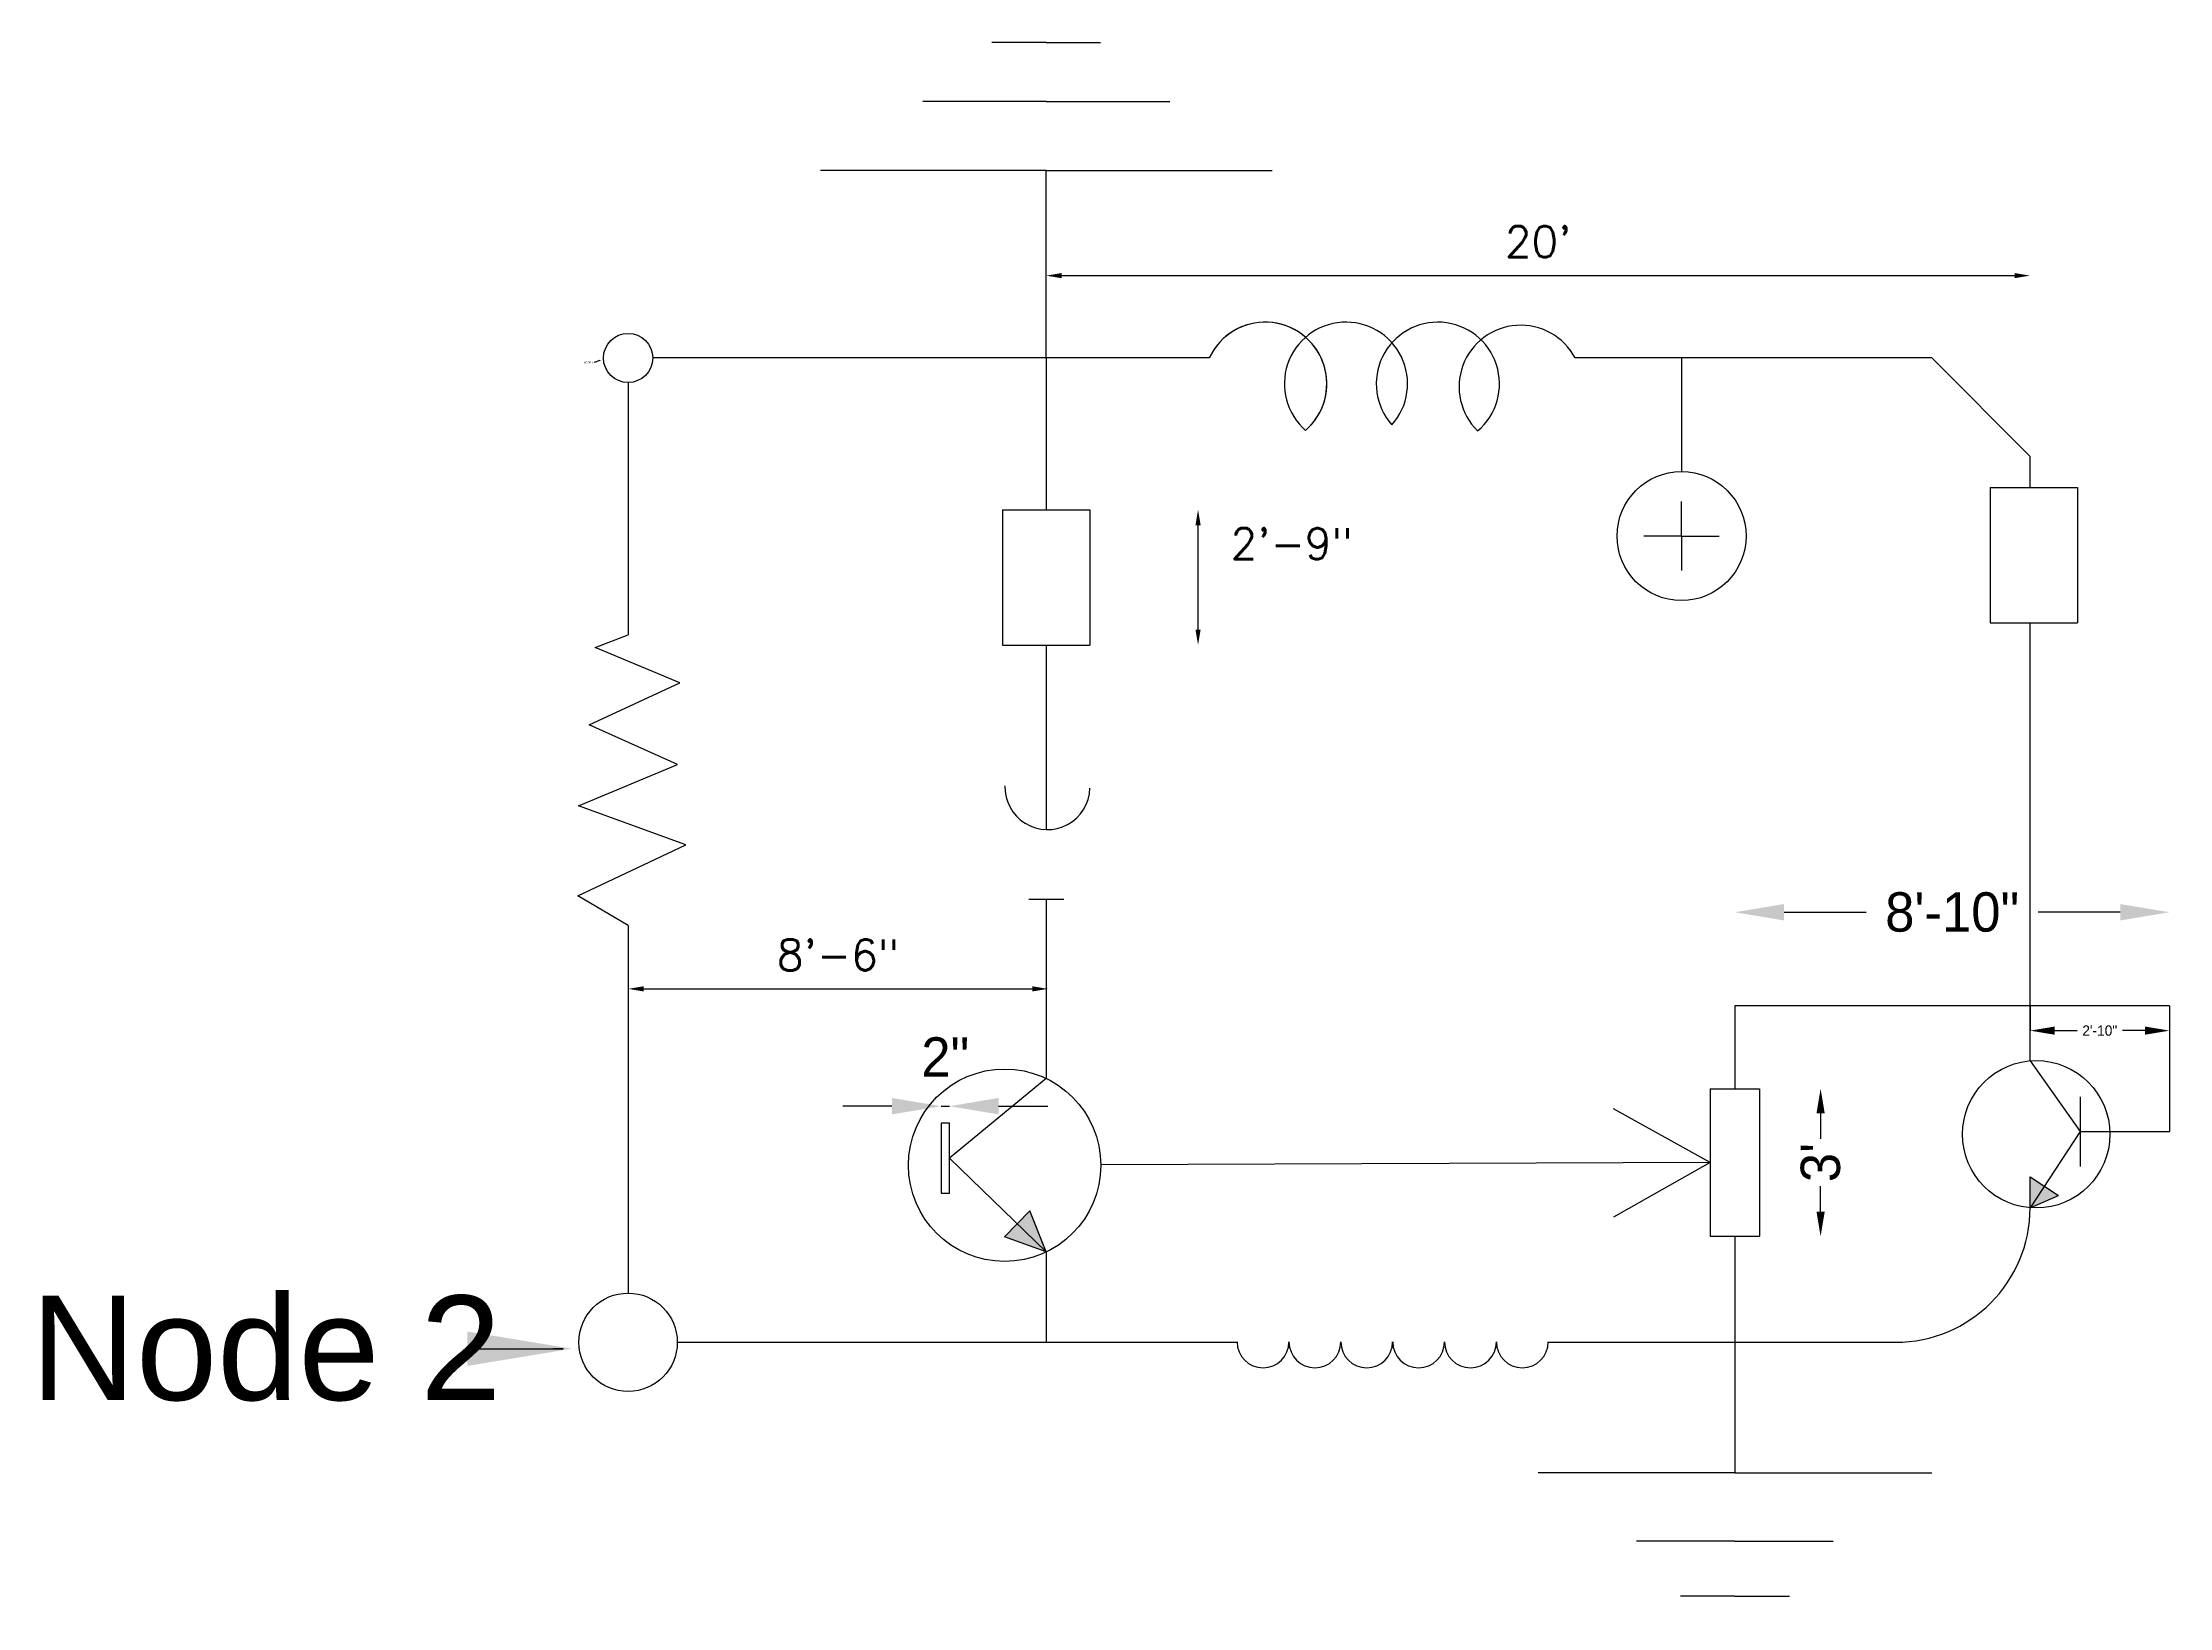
# Model space of a CAD drawing. Header units: inches. Extents: x 361 to 880, y 231 to 612.
import ezdxf
from ezdxf import colors
from ezdxf.entities.mleader import LeaderData, LeaderLine
from ezdxf.math import Vec2, Vec3

# ---------------------------------------------------------------- set-up
doc = ezdxf.new("R2010")
doc.units = ezdxf.units.IN
doc.header["$LTSCALE"] = 0.019685
doc.header["$MEASUREMENT"] = 0
doc.styles.add('Annotative', font='arial.ttf')
doc.styles.add('RomanS', font='romans.shx')
doc.dimstyles.new('1-5', dxfattribs={"dimscale": 5, "dimtxt": 0.086614, "dimasz": 0.03937, "dimexe": 0.03937, "dimexo": 0.11811, "dimgap": 0.027559, "dimtad": 1, "dimtoh": 1, "dimdec": 0, "dimzin": 12, "dimdsep": 46, "dimlunit": 4, "dimtxsty": 'Standard', "dimblk": 'OBLIQUE', "dimcen": 0.07874, "dimdle": 0.03937, "dimadec": 1, "dimazin": 0, "dimtfac": 1, "dimtdec": 0, "dimtmove": 2, "dimatfit": 0, "dimldrblk": 'DOT', "dimfxl": 0.03937, "dimtolj": 1, "dimtzin": 0, "dimarcsym": 0})
doc.dimstyles.new('Annotative', dxfattribs={"dimscale": 0, "dimtxt": 0.07874, "dimasz": 0.03937, "dimexe": 0.03937, "dimexo": 0.03937, "dimgap": 0.03937, "dimtad": 1, "dimtoh": 1, "dimdec": 0, "dimzin": 0, "dimdsep": 46, "dimlunit": 3, "dimtxsty": 'RomanS', "dimblk": 'OBLIQUE', "dimcen": 0.07874, "dimdle": 0.03937, "dimadec": 0, "dimazin": 0, "dimtfac": 1, "dimtdec": 0, "dimtofl": 0, "dimtmove": 0, "dimatfit": 2, "dimldrblk": 'DOT', "dimfxl": 0.03937, "dimtolj": 1, "dimtzin": 0, "dimarcsym": 0})

# ---------------------------------------------------------------- blocks, each defined once
blk = doc.blocks.new('*D7')
at = {"color": 0, "lineweight": -2, "transparency": 16777216}
for p, q in [((786.28, 400.37), (806.28, 400.37)), ((868.28, 400.37), (848.28, 400.37))]:
    blk.add_line(p, q, dxfattribs=at)
at = {"color": 0, "transparency": 16777216}
for points in [[(786.28, 402.37), (786.28, 398.37), (774.28, 400.37)], [(868.28, 402.37), (868.28, 398.37), (880.28, 400.37)]]:
    blk.add_solid(points, dxfattribs=at)
at = {"layer": 'DefPoints', "color": 0, "transparency": 16777216}
for p in [(880.28, 400.37), (774.28, 377.51), (880.28, 377.51)]:
    blk.add_point(p, dxfattribs=at)
at = {"color": 0, "transparency": 16777216, "insert": (827.28, 400.37), "char_height": 9.6, "attachment_point": 5}
blk.add_mtext('\\A1;8\'-10"', dxfattribs=at)
blk = doc.blocks.new('_Dot')
at = {"color": 0, "linetype": 'ByBlock', "lineweight": -2}
blk.add_line((-0.5, 0), (-1, 0), dxfattribs=at)
at = {"color": 0, "linetype": 'ByBlock', "const_width": 0.5}
blk.add_lwpolyline([(-0.25, 0, 1), (0.25, 0, 1)], format="xyb", close=True, dxfattribs=at)
blk = doc.blocks.new('*D8')
at = {"color": 0, "lineweight": -2, "transparency": 16777216}
for p, q in [((568.65, 353.08), (556.65, 353.08)), ((580.65, 353.08), (582.65, 353.08)), ((594.65, 353.08), (606.65, 353.08))]:
    blk.add_line(p, q, dxfattribs=at)
at = {"color": 0, "transparency": 16777216}
for points in [[(568.65, 355.08), (568.65, 351.08), (580.65, 353.08)], [(594.65, 355.08), (594.65, 351.08), (582.65, 353.08)]]:
    blk.add_solid(points, dxfattribs=at)
at = {"layer": 'DefPoints', "color": 0, "transparency": 16777216}
for p in [(582.65, 353.08), (580.65, 348.91), (582.65, 348.91)]:
    blk.add_point(p, dxfattribs=at)
at = {"color": 0, "transparency": 16777216, "insert": (581.65, 365.08), "char_height": 9.6, "attachment_point": 5}
blk.add_mtext('\\A1;2"', dxfattribs=at)
blk = doc.blocks.new('*D9')
at = {"color": 0, "lineweight": -2, "ltscale": 0.5, "transparency": 16777216}
for p, q in [((846.28, 377.45), (846.28, 371.48)), ((880.28, 377.45), (880.28, 371.48)), ((852.28, 371.5), (857.77, 371.5)), ((874.28, 371.5), (868.8, 371.5))]:
    blk.add_line(p, q, dxfattribs=at)
at = {"color": 0, "ltscale": 0.5, "transparency": 16777216}
for points in [[(852.28, 372.5), (852.28, 370.5), (846.28, 371.5)], [(874.28, 372.5), (874.28, 370.5), (880.28, 371.5)]]:
    blk.add_solid(points, dxfattribs=at)
at = {"layer": 'DefPoints', "color": 0, "ltscale": 0.5, "transparency": 16777216}
for p in [(846.28, 377.51), (880.28, 377.51), (880.28, 371.5)]:
    blk.add_point(p, dxfattribs=at)
at = {"color": 0, "ltscale": 0.5, "transparency": 16777216, "insert": (863.28, 371.5), "char_height": 2.5, "attachment_point": 5}
blk.add_mtext('\\A1;2\'-10"', dxfattribs=at)
blk = doc.blocks.new('*D10')
at = {"color": 0, "lineweight": -2, "transparency": 16777216}
for p, q in [((795.19, 351.35), (795.19, 345.15)), ((795.19, 327.35), (795.19, 333.55))]:
    blk.add_line(p, q, dxfattribs=at)
at = {"color": 0, "transparency": 16777216}
for points in [[(794.19, 351.35), (796.19, 351.35), (795.19, 357.35)], [(794.19, 327.35), (796.19, 327.35), (795.19, 321.35)]]:
    blk.add_solid(points, dxfattribs=at)
at = {"layer": 'DefPoints', "color": 0, "transparency": 16777216}
for p in [(780.28, 357.35), (780.28, 321.35), (795.19, 321.35)]:
    blk.add_point(p, dxfattribs=at)
at = {"color": 0, "transparency": 16777216, "insert": (795.19, 339.35), "char_height": 9.6, "attachment_point": 5, "rotation": 90}
blk.add_mtext("\\A1;3'", dxfattribs=at)
blk = doc.blocks.new('*D11')
at = {"color": 0, "lineweight": -2, "transparency": 16777216}
blk.add_line((643.32, 469.3), (643.32, 494.74), dxfattribs=at)
at = {"color": 0, "transparency": 16777216}
for points in [[(642.69, 494.74), (643.95, 494.74), (643.32, 498.52)], [(642.69, 469.3), (643.95, 469.3), (643.32, 465.52)]]:
    blk.add_solid(points, dxfattribs=at)
at = {"layer": 'DefPoints', "color": 0, "transparency": 16777216}
for p in [(616.91, 498.52), (616.91, 465.52), (643.32, 465.52)]:
    blk.add_point(p, dxfattribs=at)
at = {"color": 0, "transparency": 16777216, "insert": (666.17, 490.24), "char_height": 7.559, "attachment_point": 5, "style": 'RomanS'}
blk.add_mtext('\\A1;2\'-9"', dxfattribs=at)
blk = doc.blocks.new('*D12')
at = {"color": 0, "lineweight": -2, "transparency": 16777216}
blk.add_line((508.06, 381.69), (602.87, 381.69), dxfattribs=at)
at = {"color": 0, "transparency": 16777216}
for points in [[(508.06, 382.32), (508.06, 381.06), (504.28, 381.69)], [(602.87, 382.32), (602.87, 381.06), (606.65, 381.69)]]:
    blk.add_solid(points, dxfattribs=at)
at = {"layer": 'DefPoints', "color": 0, "transparency": 16777216}
for p in [(606.65, 381.69), (606.65, 353.08), (504.28, 352.34)]:
    blk.add_point(p, dxfattribs=at)
at = {"color": 0, "transparency": 16777216, "insert": (555.47, 389.97), "char_height": 7.559, "attachment_point": 5, "style": 'RomanS'}
blk.add_mtext('\\A1;8\'-6"', dxfattribs=at)
blk = doc.blocks.new('*D13')
at = {"color": 0, "lineweight": -2, "transparency": 16777216}
blk.add_line((610.06, 555.59), (842.5, 555.59), dxfattribs=at)
at = {"color": 0, "transparency": 16777216}
for points in [[(610.06, 556.22), (610.06, 554.96), (606.28, 555.59)], [(842.5, 556.22), (842.5, 554.96), (846.28, 555.59)]]:
    blk.add_solid(points, dxfattribs=at)
at = {"layer": 'DefPoints', "color": 0, "transparency": 16777216}
for p in [(846.28, 555.59), (846.28, 470.96), (606.28, 443.02)]:
    blk.add_point(p, dxfattribs=at)
at = {"color": 0, "transparency": 16777216, "insert": (726.28, 563.87), "char_height": 7.559, "attachment_point": 5, "style": 'RomanS'}
blk.add_mtext("\\A1;20'", dxfattribs=at)

msp = doc.modelspace()

# ---------------------------------------------------------------- hatches: boundary and pattern name
h = msp.add_hatch(color=256)
h.dxf.hatch_style = 1
h.paths.add_polyline_path([(849.76, 333.6), (846.28, 335.89), (846.28, 328.32)])
h.paths.add_polyline_path([(853.23, 331.31), (849.76, 333.6), (846.28, 328.32)])
h = msp.add_hatch(color=7)
h.dxf.hatch_style = 1
h.paths.add_polyline_path([(602.26, 327.55), (599.2, 324.39), (606.28, 317.53)])
h.paths.add_polyline_path([(599.2, 324.39), (596.13, 321.23), (606.28, 317.53)])

# ---------------------------------------------------------------- linework, layer by layer
for p, q in [((606.28, 612.42), (593.01, 612.42)), ((606.28, 612.42), (619.55, 612.42)), ((606.28, 598.06), (576.14, 598.06)), ((606.28, 598.06), (636.43, 598.06)), ((606.28, 581.23), (551.2, 581.23)), ((606.28, 535.51), (606.28, 581.23)), ((606.28, 581.23), (606.28, 581.23)), ((606.28, 581.23), (606.28, 581.23)), ((606.28, 581.23), (606.28, 581.23)), ((606.28, 581.23), (661.37, 581.23)), ((606.28, 581.23), (661.37, 581.23)), ((606.28, 581.23), (661.37, 581.23)), ((606.28, 535.51), (510.28, 535.51)), ((606.28, 535.51), (606.28, 498.52)), ((646.04, 535.51), (606.28, 535.51)), ((822.28, 535.51), (735.3, 535.51)), ((761.26, 535.51), (761.26, 507.82)), ((822.28, 535.51), (846.28, 511.51)), ((504.28, 529.51), (504.28, 467.97)), ((846.28, 503.96), (846.28, 511.51)), ((836.55, 503.96), (857.81, 503.96)), ((836.55, 503.96), (836.55, 470.96)), ((857.81, 503.96), (857.81, 470.96)), ((595.65, 498.52), (616.91, 498.52)), ((595.65, 498.52), (595.65, 465.52)), ((616.91, 498.52), (616.91, 465.52)), ((761.26, 492.09), (761.26, 500.48)), ((761.26, 492.09), (761.26, 500.48)), ((761.26, 492.09), (752.08, 492.09)), ((761.26, 492.09), (761.26, 492.09)), ((761.26, 492.09), (770.44, 492.09)), ((761.26, 492.09), (770.44, 492.09)), ((761.26, 492.09), (761.26, 483.7)), ((496.24, 464.93), (504.28, 467.97)), ((836.55, 470.96), (857.81, 470.96)), ((846.28, 364.13), (846.28, 470.96)), ((516.9, 456.33), (496.24, 464.93)), ((595.65, 465.52), (616.91, 465.52)), ((606.28, 465.52), (606.28, 420.51)), ((494.78, 446.08), (516.9, 456.33)), ((516.9, 456.33), (516.9, 456.33)), ((516.35, 436.38), (494.78, 446.08)), ((492.22, 426.31), (516.35, 436.38)), ((518.36, 416.79), (492.22, 426.31)), ((492.03, 404.35), (518.36, 416.79)), ((504.28, 397.17), (492.03, 404.35)), ((602.02, 403.54), (610.55, 403.54)), ((606.28, 403.54), (606.28, 359.84)), ((504.28, 397.17), (504.28, 307.51)), ((880.28, 377.51), (774.28, 377.51)), ((774.28, 377.51), (774.28, 357.35)), ((880.28, 377.51), (880.28, 346.87)), ((846.28, 364.13), (858.5, 346.87)), ((606.28, 359.84), (582.65, 340.41)), ((768.28, 357.35), (780.28, 357.35)), ((768.28, 357.35), (768.28, 321.35)), ((780.28, 357.35), (780.28, 321.35)), ((858.5, 355.37), (858.5, 338.37)), ((580.65, 348.91), (580.65, 331.91)), ((582.65, 348.91), (580.65, 348.91)), ((582.65, 331.91), (582.65, 348.91)), ((768.28, 339.35), (744.65, 352.4)), ((858.5, 346.87), (846.28, 328.32)), ((858.5, 346.87), (880.28, 346.87)), ((582.65, 340.41), (606.28, 317.53)), ((768.28, 339.35), (619.6, 338.77)), ((768.28, 339.35), (744.65, 326.06)), ((846.28, 328.32), (846.28, 335.89)), ((846.28, 335.89), (853.23, 331.31)), ((580.65, 331.91), (582.65, 331.91)), ((596.13, 321.23), (602.26, 327.55)), ((606.28, 317.53), (602.26, 327.55)), ((846.28, 328.32), (853.23, 331.31)), ((846.28, 328.32), (846.28, 328.32)), ((606.28, 317.53), (596.13, 321.23)), ((606.28, 317.53), (606.28, 295.51)), ((768.28, 321.35), (780.28, 321.35)), ((774.28, 321.35), (774.28, 263.68)), ((516.28, 295.51), (606.28, 295.51)), ((606.28, 295.51), (652.85, 295.51)), ((728.74, 295.51), (813.47, 295.51)), ((774.28, 263.68), (726.28, 263.68)), ((774.28, 263.68), (822.28, 263.68)), ((774.28, 247.01), (750.28, 247.01)), ((774.28, 247.01), (798.28, 247.01)), ((774.28, 233.58), (760.99, 233.58)), ((774.28, 233.58), (787.57, 233.58))]:
    msp.add_line(p, q)
for centre, radius in [((504.28, 535.51), 6), ((761.26, 492.09), 15.73), ((847.77, 346.23), 17.97), ((596.14, 338.68), 23.46), ((504.28, 295.51), 12)]:
    msp.add_circle(centre, radius)
for centre, radius, start, end in [((659.69, 529.21), 15.03, 310.9707, 155.2167), ((659.69, 529.21), 15.03, 310.9707, 149.4913), ((679.4, 529.21), 15.03, 318.2302, 229.0293), ((701.82, 529.21), 15.03, 310.168, 221.7698), ((722.02, 528.47), 15.03, 27.9251, 225.6454), ((606.58, 430.88), 10.37, 178.3715, 358.3715), ((813.47, 328.32), 32.81, 270, 0), ((659.17, 295.61), 6.32, 180, 0), ((671.82, 295.61), 6.32, 180, 0), ((684.47, 295.61), 6.32, 180, 0), ((697.12, 295.61), 6.32, 180, 0), ((709.77, 295.61), 6.32, 180, 0), ((709.77, 295.61), 6.32, 180, 0), ((722.42, 295.61), 6.32, 180, 0)]:
    msp.add_arc(centre, radius, start, end)

# ---------------------------------------------------------------- dimensions: what is measured, and where the dimension line sits
for base, p1, p2, dimstyle, override, picture, middle in [((846.28, 555.59), (606.28, 443.02), (846.28, 470.96), 'Annotative', {"dimsah": 1, "dimse1": 1, "dimse2": 1}, '*D13', (726.28, 563.87)), ((880.28, 400.37), (774.28, 377.51), (880.28, 377.51), '1-5', {"dimscale": 1, "dimtxt": 9.6, "dimasz": 12, "dimgap": 0.2, "dimtad": 0, "dimlunit": 3, "dimse1": 1, "dimse2": 1}, '*D7', (827.28, 400.37)), ((606.65, 381.69), (504.28, 352.34), (606.65, 353.08), 'Annotative', {"dimsah": 1, "dimse1": 1, "dimse2": 1}, '*D12', (555.47, 389.97)), ((582.65, 353.08), (580.65, 348.91), (582.65, 348.91), '1-5', {"dimscale": 1, "dimtxt": 9.6, "dimasz": 12, "dimgap": 0.2, "dimtad": 0, "dimlunit": 3, "dimse1": 1, "dimse2": 1}, '*D8', (581.65, 365.08))]:
    dim = msp.add_linear_dim(base=base, p1=p1, p2=p2, dimstyle=dimstyle, override=override)
    dim.commit()
    dim.dimension.update_dxf_attribs({"geometry": picture, "text_midpoint": middle})
for base, p1, p2, dimstyle, override, picture, middle in [((643.32, 465.52), (616.91, 498.52), (616.91, 465.52), 'Annotative', {"dimjust": 3, "dimsah": 1, "dimse1": 1, "dimse2": 1, "dimsd1": 0}, '*D11', (666.17, 490.24)), ((795.19, 321.35), (780.28, 357.35), (780.28, 321.35), '1-5', {"dimscale": 1, "dimtxt": 9.6, "dimasz": 6, "dimgap": 0.2, "dimtad": 0, "dimlunit": 3, "dimse1": 1, "dimse2": 1}, '*D10', (795.19, 339.35))]:
    dim = msp.add_linear_dim(base=base, p1=p1, p2=p2, angle=90, dimstyle=dimstyle, override=override)
    dim.commit()
    dim.dimension.update_dxf_attribs({"geometry": picture, "text_midpoint": middle})
at = {"ltscale": 0.5}
dim = msp.add_linear_dim(base=(880.28, 371.5), p1=(846.28, 377.51), p2=(880.28, 377.51), dimstyle='1-5', override={"dimscale": 0.5, "dimtxt": 5, "dimasz": 12, "dimgap": 0.2, "dimtad": 0, "dimlunit": 3, "dimtix": 0, "dimtofl": 1, "dimtmove": 2, "dimatfit": 0}, dxfattribs=at)
dim.commit()
dim.dimension.update_dxf_attribs({"geometry": '*D9', "text_midpoint": (863.28, 371.5)})

# ---------------------------------------------------------------- leaders
ml = msp.add_multileader_mtext('Standard')
ml.set_content('NODE 1', color=(178, 178, 178), style='Annotative')
ml.set_leader_properties()
ml.build(insert=Vec2(0, 0))
ml.multileader.update_dxf_attribs({"dogleg_length": 0.36, "arrow_head_size": 0.434, "scale": 2})
ctx = ml.context
ctx.base_point, ctx.scale, ctx.char_height, ctx.arrow_head_size, ctx.landing_gap_size, ctx.plane_origin = Vec3(493.45, 534.39), 2, 0.434, 0.434, 0.217, Vec3(497.82, 535.01)
ctx.text_align_type = 2
notes = []
notes.append((ctx, [(0, (1, 1, 0), (496.02, 534.39), (-1, 0), 0.0391, [(0, [(497.82, 535.01)], 0, [])])]))
ctx.mtext.insert, ctx.mtext.alignment, ctx.mtext.flow_direction = Vec3(495.76, 534.61), 3, 5
ml = msp.add_multileader_mtext('Standard')
ml.set_content('Node 2', color=(178, 178, 178), style='Annotative')
ml.set_leader_properties()
ml.build(insert=Vec2(0, 0))
ml.multileader.update_dxf_attribs({"dogleg_length": 0.36, "arrow_head_size": 25.5, "scale": 100})
ctx = ml.context
ctx.base_point, ctx.scale, ctx.char_height, ctx.arrow_head_size, ctx.landing_gap_size, ctx.plane_origin = Vec3(350.35, 293.95), 100, 25.498, 25.5, 12.75, Vec3(490.59, 293.95)
ctx.text_align_type = 2
notes.append((ctx, [(0, (1, 1, 0), (488.41, 293.95), (-1, 0), 2.29, [(0, [(490.59, 293.95)], 0, [])])]))
ctx.mtext.insert, ctx.mtext.alignment, ctx.mtext.flow_direction = Vec3(473.37, 306.91), 3, 5
for ctx, leaders in notes:
    for number, flags, end, landing, length, lines in leaders:
        leader = LeaderData()
        leader.index, (leader.has_last_leader_line, leader.has_dogleg_vector, leader.attachment_direction) = number, flags
        leader.last_leader_point, leader.dogleg_vector, leader.dogleg_length = Vec3(end), Vec3(landing), length
        for number, points, colour, breaks in lines:
            line = LeaderLine()
            line.index, line.vertices, line.color, line.breaks = number, Vec3.list(points), colors.encode_raw_color(colour), breaks
            leader.lines.append(line)
        ctx.leaders.append(leader)

doc.saveas('drawing.dxf')
